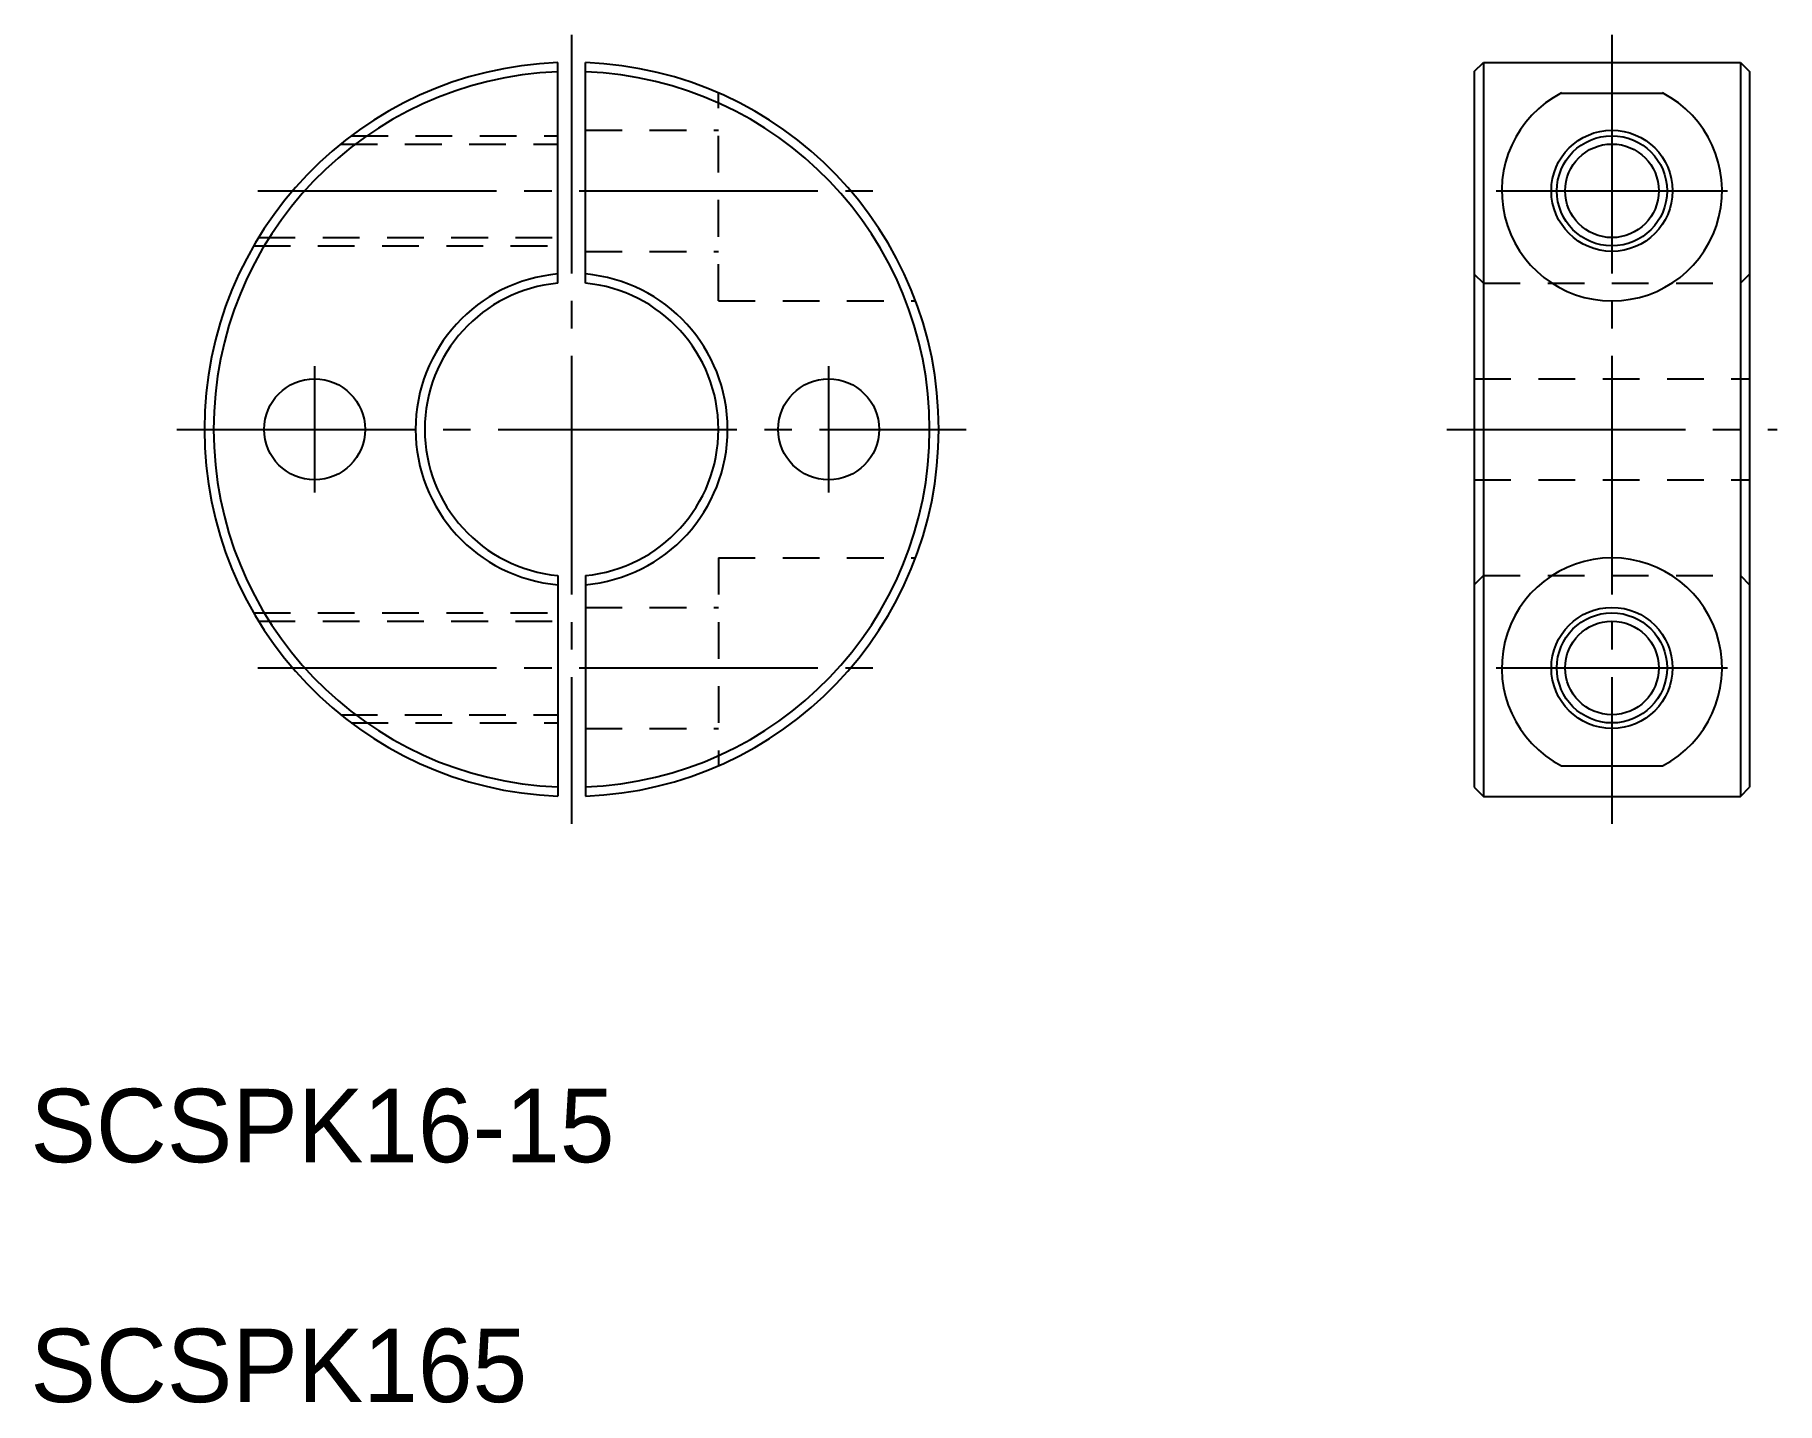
# Model space of a CAD drawing. Extents: x 94.4 to 189.3, y 168.9 to 243.4.
import ezdxf

# ---------------------------------------------------------------- set-up
doc = ezdxf.new("R2010")
doc.units = 0
doc.linetypes.add('CENTER', pattern=[17.5, 13, -1.5, 1.5, -1.5])
doc.linetypes.add('DASHED', pattern=[3.5, 2, -1.5])
doc.layers.get('0').update_dxf_attribs({"linetype": 'CONTINUOUS'})
doc.layers.add('CENTER', color=1, linetype='CENTER')

msp = doc.modelspace()

# ---------------------------------------------------------------- linework, layer by layer
at = {"color": 7, "linetype": 'CONTINUOUS'}
for p, q in [((122.923, 229.884), (122.923, 241.905)), ((124.423, 229.884), (124.423, 241.905)), ((172.841, 241.419), (173.341, 241.919)), ((172.841, 241.419), (172.841, 202.419)), ((173.341, 241.919), (173.341, 201.919)), ((173.341, 241.919), (187.341, 241.919)), ((187.341, 241.919), (187.341, 201.919)), ((187.341, 241.919), (187.841, 241.419)), ((187.841, 241.419), (187.841, 202.419)), ((177.586, 240.249), (183.096, 240.249)), ((122.923, 213.954), (122.923, 201.933)), ((124.423, 213.954), (124.423, 201.933)), ((177.586, 203.589), (183.096, 203.589)), ((172.841, 202.419), (173.341, 201.919)), ((187.341, 201.919), (187.841, 202.419)), ((173.341, 201.919), (187.341, 201.919))]:
    msp.add_line(p, q, dxfattribs=at)
at = {"color": 3, "linetype": 'DASHED'}
for p, q in [((131.673, 228.919), (131.673, 240.249)), ((124.423, 238.219), (131.673, 238.219)), ((111.095, 237.469), (122.923, 237.469)), ((111.673, 237.919), (122.923, 237.919)), ((106.352, 231.919), (122.923, 231.919)), ((106.62, 232.369), (122.923, 232.369)), ((124.423, 231.619), (131.673, 231.619)), ((172.841, 230.384), (173.341, 229.884)), ((173.341, 229.884), (187.341, 229.884)), ((187.341, 229.884), (187.841, 230.384)), ((131.673, 228.919), (142.408, 228.919)), ((172.841, 224.669), (187.841, 224.669)), ((172.841, 219.169), (187.841, 219.169)), ((131.673, 214.919), (131.673, 203.589)), ((131.673, 214.919), (142.408, 214.919)), ((172.841, 213.454), (173.341, 213.954)), ((173.341, 213.954), (187.341, 213.954)), ((187.341, 213.954), (187.841, 213.454)), ((106.352, 211.919), (122.923, 211.919)), ((124.423, 212.219), (131.673, 212.219)), ((106.62, 211.469), (122.923, 211.469)), ((111.095, 206.369), (122.923, 206.369)), ((111.673, 205.919), (122.923, 205.919)), ((124.423, 205.619), (131.673, 205.619))]:
    msp.add_line(p, q, dxfattribs=at)
for p, q in [((122.923, 210.949), (122.923, 210.949)), ((122.923, 207.944), (122.923, 207.944))]:
    msp.add_line(p, q)
at = {"color": 7, "linetype": 'CONTINUOUS'}
for centre in [(180.341, 234.919), (180.341, 208.919)]:
    msp.add_circle(centre, 3.3, dxfattribs=at)
at = {"color": 3, "linetype": 'CONTINUOUS'}
for centre in [(180.341, 234.919), (180.341, 208.919)]:
    msp.add_circle(centre, 3, dxfattribs=at)
for centre, radius in [((180.341, 234.919), 2.55), ((109.673, 221.919), 2.75), ((137.673, 221.919), 2.75), ((180.341, 208.919), 2.55)]:
    msp.add_circle(centre, radius)
at = {"color": 7, "linetype": 'CONTINUOUS'}
for centre, radius, start, end in [((123.673, 221.919), 20, 92.14909, 267.8509), ((123.673, 221.919), 19.5, 92.20423, 267.79576), ((123.673, 221.919), 20, 272.1491, 87.8509), ((123.673, 221.919), 19.5, 272.20423, 87.79577), ((180.341, 234.919), 6, 117.32914, 62.67086), ((123.673, 221.919), 8.5, 95.06209, 264.9379), ((123.673, 221.919), 8, 95.37938, 264.62063), ((123.673, 221.919), 8.5, 275.06209, 84.93791), ((123.673, 221.919), 8, 275.37938, 84.62062), ((180.341, 208.919), 6, 297.32914, 242.67086)]:
    msp.add_arc(centre, radius, start, end, dxfattribs=at)
at = {"layer": 'CENTER', "color": 1, "linetype": 'CENTER'}
for p, q in [((123.673, 243.419), (123.673, 200.419)), ((180.341, 243.419), (180.341, 200.419)), ((106.587, 234.919), (140.759, 234.919)), ((174.041, 234.919), (186.641, 234.919)), ((109.673, 225.356), (109.673, 218.482)), ((137.673, 225.356), (137.673, 218.482)), ((102.173, 221.919), (145.173, 221.919)), ((171.341, 221.919), (189.341, 221.919)), ((106.587, 208.919), (140.759, 208.919)), ((174.041, 208.919), (186.641, 208.919))]:
    msp.add_line(p, q, dxfattribs=at)

# ---------------------------------------------------------------- texts
for s, p in [('SCSPK16-15', (94.191, 181.981)), ('SCSPK165', (94.191, 168.907))]:
    msp.add_text(s, height=4).set_placement(p)

doc.saveas('drawing.dxf')
